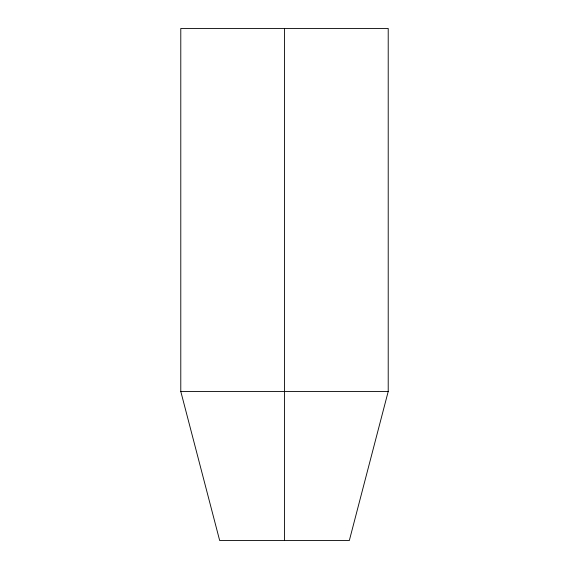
<?xml version="1.0" encoding="UTF-8"?>
<svg xmlns="http://www.w3.org/2000/svg" width="569" height="569" viewBox="0 0 569 569"><rect width="100%" height="100%" fill="white"/><g stroke="black" fill="none" stroke-linecap="round" stroke-linejoin="round"><path stroke-width="0.85" d="M388.214 391.458L349.323 540.55L219.677 540.55L180.786 391.458L180.786 28.45L388.214 28.45L388.214 391.458L180.786 391.458M284.5 28.45L284.5 540.55"/></g></svg>
